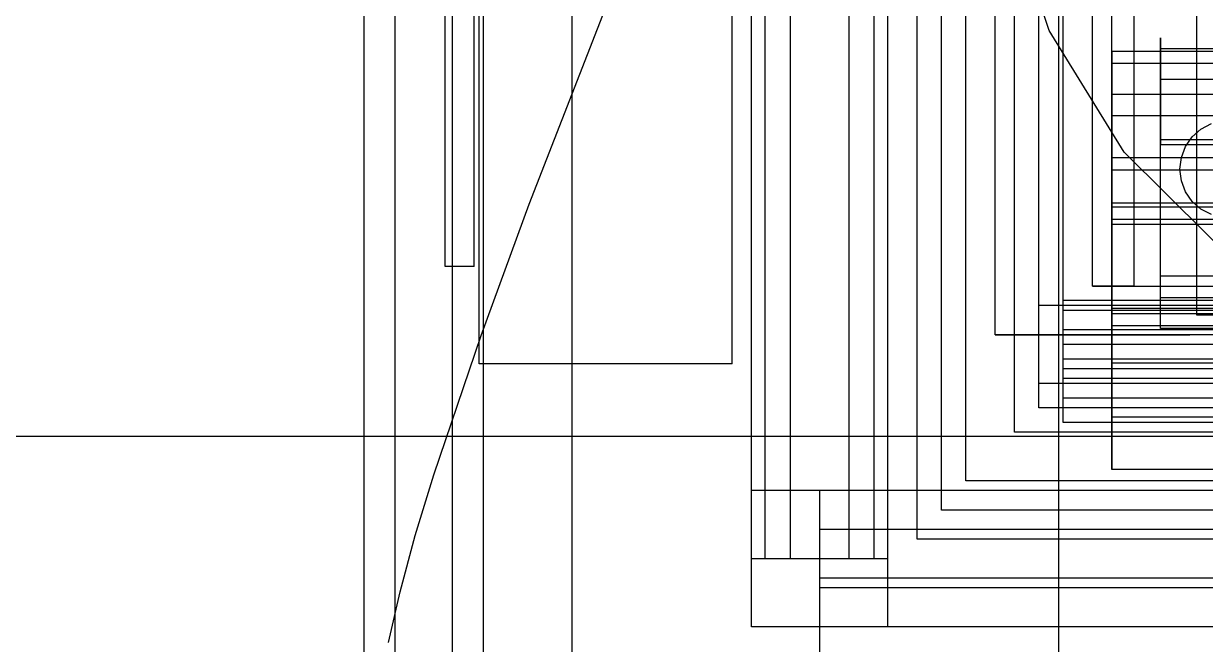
# Model space of a CAD drawing. Header units: millimetres. Extents: x -1355 to 669, y -1138 to 733.
# Drawn here: x -984.89 to -971.54, y 30.13 to 37.14 of the extents above; entities that cross this region are included whole.
import ezdxf

# ---------------------------------------------------------------- set-up
doc = ezdxf.new("R2010")
doc.units = ezdxf.units.MM
doc.layers.add('HIDDEN', color=8, linetype='Continuous')
doc.layers.add('VISIBLE', color=7, linetype='Continuous')

msp = doc.modelspace()

# ---------------------------------------------------------------- linework, layer by layer
at = {"layer": 'HIDDEN'}
for points in [[(-973.198, 29), (-973.198, 93)], [(-973.198, 29), (-973.198, 93)], [(-974.798, 31.32), (-974.798, 56.84)], [(-974.798, 31.32), (-974.798, 56.84)], [(-974.798, 31.32), (-974.798, 56.84)], [(-974.798, 31.32), (-974.798, 56.84)], [(-974.523, 31.65), (-974.523, 56.51)], [(-974.523, 31.65), (-974.523, 56.51)], [(-974.523, 31.65), (-974.523, 56.51)], [(-974.523, 31.65), (-974.523, 56.51)], [(-976.668, 31.1), (-976.668, 56.4)], [(-976.668, 31.1), (-976.668, 56.4)], [(-976.668, 31.1), (-976.668, 56.4)], [(-976.668, 31.1), (-976.668, 56.4)], [(-976.514, 31.1), (-976.514, 56.4)], [(-976.514, 31.1), (-976.514, 56.4)], [(-976.514, 31.1), (-976.514, 56.4)], [(-976.514, 31.1), (-976.514, 56.4)], [(-976.514, 31.1), (-976.514, 56.4)], [(-976.514, 31.1), (-976.514, 56.4)], [(-976.514, 31.1), (-976.514, 56.4)], [(-976.514, 31.1), (-976.514, 56.4)], [(-976.514, 31.1), (-976.514, 56.4)], [(-976.514, 31.1), (-976.514, 56.4)], [(-976.514, 31.1), (-976.514, 56.4)], [(-976.514, 31.1), (-976.514, 56.4)], [(-976.514, 31.1), (-976.514, 56.4)], [(-976.514, 31.1), (-976.514, 56.4)], [(-976.514, 31.1), (-976.514, 56.4)], [(-976.514, 31.1), (-976.514, 56.4)], [(-976.514, 31.1), (-976.514, 56.4)], [(-976.514, 31.1), (-976.514, 56.4)], [(-976.514, 31.1), (-976.514, 56.4)], [(-976.514, 31.1), (-976.514, 56.4)], [(-976.228, 31.1), (-976.228, 56.4)], [(-976.228, 31.1), (-976.228, 56.4)], [(-975.568, 31.1), (-975.568, 56.4)], [(-975.568, 31.1), (-975.568, 56.4)], [(-975.282, 31.1), (-975.282, 56.4)], [(-975.282, 31.1), (-975.282, 56.4)], [(-975.282, 31.1), (-975.282, 56.4)], [(-975.282, 31.1), (-975.282, 56.4)], [(-975.282, 31.1), (-975.282, 56.4)], [(-975.282, 31.1), (-975.282, 56.4)], [(-975.282, 31.1), (-975.282, 56.4)], [(-975.282, 31.1), (-975.282, 56.4)], [(-975.282, 31.1), (-975.282, 56.4)], [(-975.282, 31.1), (-975.282, 56.4)], [(-975.282, 31.1), (-975.282, 56.4)], [(-975.282, 31.1), (-975.282, 56.4)], [(-975.282, 31.1), (-975.282, 56.4)], [(-975.282, 31.1), (-975.282, 56.4)], [(-975.282, 31.1), (-975.282, 56.4)], [(-975.282, 31.1), (-975.282, 56.4)], [(-975.282, 31.1), (-975.282, 56.4)], [(-975.282, 31.1), (-975.282, 56.4)], [(-975.282, 31.1), (-975.282, 56.4)], [(-975.282, 31.1), (-975.282, 56.4)], [(-975.128, 31.1), (-975.128, 56.4)], [(-975.128, 31.1), (-975.128, 56.4)], [(-975.128, 31.1), (-975.128, 56.4)], [(-975.128, 31.1), (-975.128, 56.4)], [(-979.698, 3.61), (-979.698, 56.18)], [(-979.698, 3.61), (-979.698, 56.18)], [(-979.698, 4.05), (-979.698, 56.18)], [(-979.698, 4.05), (-979.698, 56.18)], [(-979.698, 4.49), (-979.698, 56.18)], [(-979.698, 4.49), (-979.698, 56.18)], [(-979.698, 5.59), (-979.698, 56.18)], [(-979.698, 5.59), (-979.698, 56.18)], [(-978.698, 3.61), (-978.698, 56.18)], [(-978.698, 3.61), (-978.698, 56.18)], [(-978.698, 4.05), (-978.698, 56.18)], [(-978.698, 4.05), (-978.698, 56.18)], [(-978.698, 4.49), (-978.698, 56.18)], [(-978.698, 4.49), (-978.698, 56.18)], [(-978.698, 5.59), (-978.698, 56.18)], [(-978.698, 5.59), (-978.698, 56.18)], [(-974.248, 31.98), (-974.248, 56.18)], [(-974.248, 31.98), (-974.248, 56.18)], [(-974.248, 31.98), (-974.248, 56.18)], [(-974.248, 31.98), (-974.248, 56.18)], [(-980.048, 4.11), (-980.048, 55.68)], [(-980.048, 4.11), (-980.048, 55.68)], [(-980.048, 4.11), (-980.048, 55.68)], [(-980.048, 4.11), (-980.048, 55.68)], [(-980.048, 4.11), (-980.048, 55.68)], [(-980.048, 4.11), (-980.048, 55.68)], [(-980.048, 4.55), (-980.048, 55.68)], [(-980.048, 4.55), (-980.048, 55.68)], [(-980.048, 4.55), (-980.048, 55.68)], [(-980.048, 4.55), (-980.048, 55.68)], [(-980.048, 4.55), (-980.048, 55.68)], [(-980.048, 4.55), (-980.048, 55.68)], [(-980.048, 4.99), (-980.048, 55.68)], [(-980.048, 4.99), (-980.048, 55.68)], [(-980.048, 4.99), (-980.048, 55.68)], [(-980.048, 4.99), (-980.048, 55.68)], [(-980.048, 4.99), (-980.048, 55.68)], [(-980.048, 4.99), (-980.048, 55.68)], [(-980.048, 6.09), (-980.048, 55.68)], [(-980.048, 6.09), (-980.048, 55.68)], [(-980.048, 6.09), (-980.048, 55.68)], [(-980.048, 6.09), (-980.048, 55.68)], [(-980.048, 6.09), (-980.048, 55.68)], [(-980.048, 6.09), (-980.048, 55.68)], [(-979.698, 4.11), (-979.698, 55.68)], [(-979.698, 4.11), (-979.698, 55.68)], [(-979.698, 4.11), (-979.698, 55.68)], [(-979.698, 4.11), (-979.698, 55.68)], [(-979.698, 4.11), (-979.698, 55.68)], [(-979.698, 4.11), (-979.698, 55.68)], [(-979.698, 4.55), (-979.698, 55.68)], [(-979.698, 4.55), (-979.698, 55.68)], [(-979.698, 4.55), (-979.698, 55.68)], [(-979.698, 4.55), (-979.698, 55.68)], [(-979.698, 4.55), (-979.698, 55.68)], [(-979.698, 4.55), (-979.698, 55.68)], [(-979.698, 4.99), (-979.698, 55.68)], [(-979.698, 4.99), (-979.698, 55.68)], [(-979.698, 4.99), (-979.698, 55.68)], [(-979.698, 4.99), (-979.698, 55.68)], [(-979.698, 4.99), (-979.698, 55.68)], [(-979.698, 4.99), (-979.698, 55.68)], [(-979.698, 6.09), (-979.698, 55.68)], [(-979.698, 6.09), (-979.698, 55.68)], [(-979.698, 6.09), (-979.698, 55.68)], [(-979.698, 6.09), (-979.698, 55.68)], [(-979.698, 6.09), (-979.698, 55.68)], [(-979.698, 6.09), (-979.698, 55.68)], [(-973.698, 32.53), (-973.698, 55.63)], [(-973.698, 32.53), (-973.698, 55.63)], [(-973.698, 32.53), (-973.698, 55.63)], [(-973.698, 32.53), (-973.698, 55.63)], [(-973.698, 32.53), (-973.698, 55.63)], [(-973.698, 32.53), (-973.698, 55.63)], [(-973.423, 32.805), (-973.423, 55.355)], [(-973.423, 32.805), (-973.423, 55.355)], [(-973.423, 32.805), (-973.423, 55.355)], [(-973.423, 32.805), (-973.423, 55.355)], [(-973.423, 32.805), (-973.423, 55.355)], [(-973.423, 32.805), (-973.423, 55.355)], [(-973.423, 32.805), (-973.423, 55.355)], [(-973.423, 32.805), (-973.423, 55.355)], [(-973.148, 33.08), (-973.148, 55.08)], [(-973.148, 33.08), (-973.148, 55.08)], [(-973.148, 33.08), (-973.148, 55.08)], [(-973.148, 33.08), (-973.148, 55.08)], [(-973.148, 33.355), (-973.148, 54.805)], [(-973.148, 33.355), (-973.148, 54.805)], [(-973.148, 33.355), (-973.148, 54.805)], [(-973.148, 33.355), (-973.148, 54.805)], [(-973.148, 33.355), (-973.148, 54.805)], [(-973.148, 33.355), (-973.148, 54.805)], [(-973.918, 33.63), (-973.918, 54.53)], [(-973.918, 33.63), (-973.918, 54.53)], [(-973.918, 33.63), (-973.918, 54.53)], [(-971.636, 33.85), (-971.636, 54.31)], [(-971.636, 33.85), (-971.636, 54.31)], [(-979.748, 33.3), (-979.748, 54.2)], [(-979.748, 33.3), (-979.748, 54.2)], [(-976.888, 33.3), (-976.888, 54.2)], [(-976.888, 33.3), (-976.888, 54.2)], [(-972.815, 34.18), (-972.815, 53.98)], [(-972.346, 34.18), (-972.346, 53.98)], [(-980.133, 34.4), (-980.133, 53.1)], [(-980.133, 34.4), (-980.133, 53.1)], [(-979.803, 34.4), (-979.803, 53.1)], [(-979.803, 34.4), (-979.803, 53.1)], [(-980.698, 5.37), (-980.698, 52.88)], [(-980.698, 5.37), (-980.698, 52.88)], [(-979.698, 5.37), (-979.698, 52.88)], [(-979.698, 5.37), (-979.698, 52.88)], [(-981.048, 5.87), (-981.048, 52.38)], [(-981.048, 5.87), (-981.048, 52.38)], [(-981.048, 5.87), (-981.048, 52.38)], [(-981.048, 5.87), (-981.048, 52.38)], [(-981.048, 5.87), (-981.048, 52.38)], [(-981.048, 5.87), (-981.048, 52.38)], [(-980.698, 5.87), (-980.698, 52.38)], [(-980.698, 5.87), (-980.698, 52.38)], [(-980.698, 5.87), (-980.698, 52.38)], [(-980.698, 5.87), (-980.698, 52.38)], [(-980.698, 5.87), (-980.698, 52.38)], [(-980.698, 5.87), (-980.698, 52.38)], [(-979.698, 4.71), (-979.698, 46.83)], [(-979.698, 4.71), (-979.698, 46.83)], [(-979.698, 5.15), (-979.698, 46.83)], [(-979.698, 5.15), (-979.698, 46.83)], [(-978.698, 4.71), (-978.698, 46.83)], [(-978.698, 4.71), (-978.698, 46.83)], [(-978.698, 5.15), (-978.698, 46.83)], [(-978.698, 5.15), (-978.698, 46.83)], [(-980.048, 5.21), (-980.048, 46.33)], [(-980.048, 5.21), (-980.048, 46.33)], [(-980.048, 5.21), (-980.048, 46.33)], [(-980.048, 5.21), (-980.048, 46.33)], [(-980.048, 5.21), (-980.048, 46.33)], [(-980.048, 5.21), (-980.048, 46.33)], [(-980.048, 5.65), (-980.048, 46.33)], [(-980.048, 5.65), (-980.048, 46.33)], [(-980.048, 5.65), (-980.048, 46.33)], [(-980.048, 5.65), (-980.048, 46.33)], [(-980.048, 5.65), (-980.048, 46.33)], [(-980.048, 5.65), (-980.048, 46.33)], [(-979.698, 5.21), (-979.698, 46.33)], [(-979.698, 5.21), (-979.698, 46.33)], [(-979.698, 5.21), (-979.698, 46.33)], [(-979.698, 5.21), (-979.698, 46.33)], [(-979.698, 5.21), (-979.698, 46.33)], [(-979.698, 5.21), (-979.698, 46.33)], [(-979.698, 5.65), (-979.698, 46.33)], [(-979.698, 5.65), (-979.698, 46.33)], [(-979.698, 5.65), (-979.698, 46.33)], [(-979.698, 5.65), (-979.698, 46.33)], [(-979.698, 5.65), (-979.698, 46.33)], [(-979.698, 5.65), (-979.698, 46.33)], [(-979.182, 35.105), (-977.377, 39.734)], [(-972.598, 36.345), (-972.598, 38.523)], [(-972.598, 36.83), (-972.598, 38.453)], [(-972.598, 36.83), (-972.598, 38.453)], [(-972.598, 35.117), (-972.598, 37.295)], [(-972.598, 35.627), (-972.598, 37.25)], [(-972.598, 35.627), (-972.598, 37.25)], [(-972.048, 36.985), (-972.048, 36.967)], [(-972.048, 36.967), (-972.048, 36.985)], [(-972.048, 36.985), (-972.048, 36.967)], [(-972.048, 36.967), (-972.048, 36.985)], [(-972.048, 36.985), (-972.048, 36.967)], [(-972.048, 36.967), (-972.048, 36.985)], [(-972.048, 36.985), (-972.048, 36.967)], [(-972.048, 36.967), (-972.048, 36.985)], [(-972.048, 36.985), (-972.048, 36.967)], [(-972.048, 36.967), (-972.048, 36.985)], [(-972.048, 36.985), (-972.048, 36.967)], [(-972.048, 36.967), (-972.048, 36.985)], [(-972.048, 36.985), (-972.048, 36.967)], [(-972.048, 36.967), (-972.048, 36.985)], [(-972.048, 36.985), (-972.048, 36.967)], [(-972.048, 36.967), (-972.048, 36.985)], [(-972.048, 36.985), (-972.048, 36.967)], [(-972.048, 36.967), (-972.048, 36.985)], [(-972.048, 36.967), (-972.048, 36.916)], [(-972.048, 36.916), (-972.048, 36.967)], [(-972.048, 36.967), (-972.048, 36.916)], [(-972.048, 36.916), (-972.048, 36.967)], [(-972.048, 36.967), (-972.048, 36.916)], [(-972.048, 36.916), (-972.048, 36.967)], [(-972.048, 36.967), (-972.048, 36.916)], [(-972.048, 36.916), (-972.048, 36.967)], [(-972.048, 36.967), (-972.048, 36.916)], [(-972.048, 36.916), (-972.048, 36.967)], [(-972.048, 36.967), (-972.048, 36.916)], [(-972.048, 36.916), (-972.048, 36.967)], [(-972.048, 36.967), (-972.048, 36.916)], [(-972.048, 36.916), (-972.048, 36.967)], [(-972.048, 36.967), (-972.048, 36.916)], [(-972.048, 36.916), (-972.048, 36.967)], [(-972.048, 36.967), (-972.048, 36.916)], [(-972.048, 36.916), (-972.048, 36.967)], [(-972.048, 36.916), (-972.048, 36.833)], [(-972.048, 36.833), (-972.048, 36.916)], [(-972.048, 36.916), (-972.048, 36.833)], [(-972.048, 36.833), (-972.048, 36.916)], [(-972.048, 36.916), (-972.048, 36.833)], [(-972.048, 36.833), (-972.048, 36.916)], [(-972.048, 36.916), (-972.048, 36.833)], [(-972.048, 36.833), (-972.048, 36.916)], [(-972.048, 36.916), (-972.048, 36.833)], [(-972.048, 36.833), (-972.048, 36.916)], [(-972.048, 36.916), (-972.048, 36.833)], [(-972.048, 36.833), (-972.048, 36.916)], [(-972.048, 36.916), (-972.048, 36.833)], [(-972.048, 36.833), (-972.048, 36.916)], [(-972.048, 36.916), (-972.048, 36.833)], [(-972.048, 36.833), (-972.048, 36.916)], [(-972.048, 36.916), (-972.048, 36.833)], [(-972.048, 36.833), (-972.048, 36.916)], [(-972.048, 36.514), (-972.048, 36.859)], [(-942.348, 36.859), (-972.048, 36.859)], [(-972.048, 34.046), (-972.048, 36.859)], [(-972.048, 36.514), (-972.048, 36.859)], [(-942.348, 36.859), (-972.048, 36.859)], [(-972.048, 34.046), (-972.048, 36.859)], [(-972.598, 36.83), (-972.598, 35.627)], [(-941.798, 36.83), (-972.598, 36.83)], [(-972.598, 36.83), (-972.598, 35.627)], [(-941.798, 36.83), (-972.598, 36.83)], [(-972.048, 36.833), (-972.048, 36.724)], [(-972.048, 36.724), (-972.048, 36.833)], [(-972.048, 36.833), (-972.048, 36.724)], [(-972.048, 36.724), (-972.048, 36.833)], [(-972.048, 36.833), (-972.048, 36.724)], [(-972.048, 36.724), (-972.048, 36.833)], [(-972.048, 36.833), (-972.048, 36.724)], [(-972.048, 36.724), (-972.048, 36.833)], [(-972.048, 36.833), (-972.048, 36.724)], [(-972.048, 36.724), (-972.048, 36.833)], [(-972.048, 36.833), (-972.048, 36.724)], [(-972.048, 36.724), (-972.048, 36.833)], [(-972.048, 36.833), (-972.048, 36.724)], [(-972.048, 36.724), (-972.048, 36.833)], [(-972.048, 36.833), (-972.048, 36.724)], [(-972.048, 36.724), (-972.048, 36.833)], [(-972.048, 36.833), (-972.048, 36.724)], [(-972.048, 36.724), (-972.048, 36.833)], [(-972.048, 36.724), (-972.048, 36.595)], [(-972.048, 36.595), (-972.048, 36.724)], [(-972.048, 36.724), (-972.048, 36.595)], [(-972.048, 36.595), (-972.048, 36.724)], [(-972.048, 36.724), (-972.048, 36.595)], [(-972.048, 36.595), (-972.048, 36.724)], [(-972.048, 36.724), (-972.048, 36.595)], [(-972.048, 36.595), (-972.048, 36.724)], [(-972.048, 36.724), (-972.048, 36.595)], [(-972.048, 36.595), (-972.048, 36.724)], [(-972.048, 36.724), (-972.048, 36.595)], [(-972.048, 36.595), (-972.048, 36.724)], [(-972.048, 36.724), (-972.048, 36.595)], [(-972.048, 36.595), (-972.048, 36.724)], [(-972.048, 36.724), (-972.048, 36.595)], [(-972.048, 36.595), (-972.048, 36.724)], [(-972.048, 36.724), (-972.048, 36.595)], [(-972.048, 36.595), (-972.048, 36.724)], [(-972.598, 35.49), (-972.598, 36.693)], [(-941.798, 36.693), (-972.598, 36.693)], [(-972.598, 35.07), (-972.598, 36.693)], [(-972.598, 35.49), (-972.598, 36.693)], [(-941.798, 36.693), (-972.598, 36.693)], [(-972.598, 35.07), (-972.598, 36.693)], [(-972.048, 36.595), (-972.048, 36.453)], [(-972.048, 36.453), (-972.048, 36.595)], [(-972.048, 36.595), (-972.048, 36.453)], [(-972.048, 36.453), (-972.048, 36.595)], [(-972.048, 36.595), (-972.048, 36.453)], [(-972.048, 36.453), (-972.048, 36.595)], [(-972.048, 36.595), (-972.048, 36.453)], [(-972.048, 36.453), (-972.048, 36.595)], [(-972.048, 36.595), (-972.048, 36.453)], [(-972.048, 36.453), (-972.048, 36.595)], [(-972.048, 36.595), (-972.048, 36.453)], [(-972.048, 36.453), (-972.048, 36.595)], [(-972.048, 36.595), (-972.048, 36.453)], [(-972.048, 36.453), (-972.048, 36.595)], [(-972.048, 36.595), (-972.048, 36.453)], [(-972.048, 36.453), (-972.048, 36.595)], [(-972.048, 36.595), (-972.048, 36.453)], [(-972.048, 36.453), (-972.048, 36.595)], [(-942.348, 36.514), (-972.048, 36.514)], [(-972.048, 33.701), (-972.048, 36.514)], [(-942.348, 36.514), (-972.048, 36.514)], [(-972.048, 33.701), (-972.048, 36.514)], [(-972.598, 35.117), (-972.598, 36.345)], [(-941.798, 36.345), (-972.598, 36.345)], [(-972.048, 36.453), (-972.048, 36.307)], [(-972.048, 36.307), (-972.048, 36.453)], [(-972.048, 36.453), (-972.048, 36.307)], [(-972.048, 36.307), (-972.048, 36.453)], [(-972.048, 36.453), (-972.048, 36.307)], [(-972.048, 36.307), (-972.048, 36.453)], [(-972.048, 36.453), (-972.048, 36.307)], [(-972.048, 36.307), (-972.048, 36.453)], [(-972.048, 36.453), (-972.048, 36.307)], [(-972.048, 36.307), (-972.048, 36.453)], [(-972.048, 36.453), (-972.048, 36.307)], [(-972.048, 36.307), (-972.048, 36.453)], [(-972.048, 36.453), (-972.048, 36.307)], [(-972.048, 36.307), (-972.048, 36.453)], [(-972.048, 36.453), (-972.048, 36.307)], [(-972.048, 36.307), (-972.048, 36.453)], [(-972.048, 36.453), (-972.048, 36.307)], [(-972.048, 36.307), (-972.048, 36.453)], [(-972.048, 36.307), (-972.048, 36.165)], [(-972.048, 36.165), (-972.048, 36.307)], [(-972.048, 36.307), (-972.048, 36.165)], [(-972.048, 36.165), (-972.048, 36.307)], [(-972.048, 36.307), (-972.048, 36.165)], [(-972.048, 36.165), (-972.048, 36.307)], [(-972.048, 36.307), (-972.048, 36.165)], [(-972.048, 36.165), (-972.048, 36.307)], [(-972.048, 36.307), (-972.048, 36.165)], [(-972.048, 36.165), (-972.048, 36.307)], [(-972.048, 36.307), (-972.048, 36.165)], [(-972.048, 36.165), (-972.048, 36.307)], [(-972.048, 36.307), (-972.048, 36.165)], [(-972.048, 36.165), (-972.048, 36.307)], [(-972.048, 36.307), (-972.048, 36.165)], [(-972.048, 36.165), (-972.048, 36.307)], [(-972.048, 36.307), (-972.048, 36.165)], [(-972.048, 36.165), (-972.048, 36.307)], [(-972.598, 36.103), (-972.598, 34.875)], [(-941.798, 36.103), (-972.598, 36.103)], [(-972.598, 33.925), (-972.598, 36.103)], [(-972.048, 36.165), (-972.048, 36.036)], [(-972.048, 36.036), (-972.048, 36.165)], [(-972.048, 36.165), (-972.048, 36.036)], [(-972.048, 36.036), (-972.048, 36.165)], [(-972.048, 36.165), (-972.048, 36.036)], [(-972.048, 36.036), (-972.048, 36.165)], [(-972.048, 36.165), (-972.048, 36.036)], [(-972.048, 36.036), (-972.048, 36.165)], [(-972.048, 36.165), (-972.048, 36.036)], [(-972.048, 36.036), (-972.048, 36.165)], [(-972.048, 36.165), (-972.048, 36.036)], [(-972.048, 36.036), (-972.048, 36.165)], [(-972.048, 36.165), (-972.048, 36.036)], [(-972.048, 36.036), (-972.048, 36.165)], [(-972.048, 36.165), (-972.048, 36.036)], [(-972.048, 36.036), (-972.048, 36.165)], [(-972.048, 36.165), (-972.048, 36.036)], [(-972.048, 36.036), (-972.048, 36.165)], [(-972.048, 36.036), (-972.048, 35.927)], [(-972.048, 35.927), (-972.048, 36.036)], [(-972.048, 36.036), (-972.048, 35.927)], [(-972.048, 35.927), (-972.048, 36.036)], [(-972.048, 36.036), (-972.048, 35.927)], [(-972.048, 35.927), (-972.048, 36.036)], [(-972.048, 36.036), (-972.048, 35.927)], [(-972.048, 35.927), (-972.048, 36.036)], [(-972.048, 36.036), (-972.048, 35.927)], [(-972.048, 35.927), (-972.048, 36.036)], [(-972.048, 36.036), (-972.048, 35.927)], [(-972.048, 35.927), (-972.048, 36.036)], [(-972.048, 36.036), (-972.048, 35.927)], [(-972.048, 35.927), (-972.048, 36.036)], [(-972.048, 36.036), (-972.048, 35.927)], [(-972.048, 35.927), (-972.048, 36.036)], [(-972.048, 36.036), (-972.048, 35.927)], [(-972.048, 35.927), (-972.048, 36.036)], [(-972.048, 35.927), (-972.048, 35.844)], [(-972.048, 35.844), (-972.048, 35.927)], [(-972.048, 35.927), (-972.048, 35.844)], [(-972.048, 35.844), (-972.048, 35.927)], [(-972.048, 35.927), (-972.048, 35.844)], [(-972.048, 35.844), (-972.048, 35.927)], [(-972.048, 35.927), (-972.048, 35.844)], [(-972.048, 35.844), (-972.048, 35.927)], [(-972.048, 35.927), (-972.048, 35.844)], [(-972.048, 35.844), (-972.048, 35.927)], [(-972.048, 35.927), (-972.048, 35.844)], [(-972.048, 35.844), (-972.048, 35.927)], [(-972.048, 35.927), (-972.048, 35.844)], [(-972.048, 35.844), (-972.048, 35.927)], [(-972.048, 35.927), (-972.048, 35.844)], [(-972.048, 35.844), (-972.048, 35.927)], [(-972.048, 35.927), (-972.048, 35.844)], [(-972.048, 35.844), (-972.048, 35.927)], [(-971.69, 35.865), (-971.591, 35.953)], [(-971.69, 35.865), (-971.591, 35.953)], [(-971.591, 35.953), (-971.473, 36.014)], [(-971.591, 35.953), (-971.473, 36.014)], [(-972.048, 35.844), (-972.048, 35.793)], [(-972.048, 35.793), (-972.048, 35.844)], [(-972.048, 35.844), (-972.048, 35.793)], [(-972.048, 35.793), (-972.048, 35.844)], [(-972.048, 35.844), (-972.048, 35.793)], [(-972.048, 35.793), (-972.048, 35.844)], [(-972.048, 35.844), (-972.048, 35.793)], [(-972.048, 35.793), (-972.048, 35.844)], [(-972.048, 35.844), (-972.048, 35.793)], [(-972.048, 35.793), (-972.048, 35.844)], [(-972.048, 35.844), (-972.048, 35.793)], [(-972.048, 35.793), (-972.048, 35.844)], [(-972.048, 35.844), (-972.048, 35.793)], [(-972.048, 35.793), (-972.048, 35.844)], [(-972.048, 35.844), (-972.048, 35.793)], [(-972.048, 35.793), (-972.048, 35.844)], [(-972.048, 35.844), (-972.048, 35.793)], [(-972.048, 35.793), (-972.048, 35.844)], [(-942.348, 35.83), (-972.048, 35.83)], [(-972.048, 34.29), (-972.048, 35.83)], [(-942.348, 35.83), (-972.048, 35.83)], [(-972.048, 34.29), (-972.048, 35.83)], [(-972.048, 35.793), (-972.048, 35.775)], [(-972.048, 35.775), (-972.048, 35.793)], [(-972.048, 35.793), (-972.048, 35.775)], [(-972.048, 35.775), (-972.048, 35.793)], [(-972.048, 35.793), (-972.048, 35.775)], [(-972.048, 35.775), (-972.048, 35.793)], [(-972.048, 35.793), (-972.048, 35.775)], [(-972.048, 35.775), (-972.048, 35.793)], [(-972.048, 35.793), (-972.048, 35.775)], [(-972.048, 35.775), (-972.048, 35.793)], [(-972.048, 35.793), (-972.048, 35.775)], [(-972.048, 35.775), (-972.048, 35.793)], [(-972.048, 35.793), (-972.048, 35.775)], [(-972.048, 35.775), (-972.048, 35.793)], [(-972.048, 35.793), (-972.048, 35.775)], [(-972.048, 35.775), (-972.048, 35.793)], [(-972.048, 35.793), (-972.048, 35.775)], [(-972.048, 35.775), (-972.048, 35.793)], [(-971.765, 35.756), (-971.69, 35.865)], [(-971.765, 35.756), (-971.69, 35.865)], [(-942.348, 35.775), (-972.048, 35.775)], [(-942.348, 35.775), (-972.048, 35.775)], [(-942.348, 35.775), (-972.048, 35.775)], [(-942.348, 35.775), (-972.048, 35.775)], [(-942.348, 35.775), (-972.048, 35.775)], [(-942.348, 35.775), (-972.048, 35.775)], [(-942.348, 35.775), (-972.048, 35.775)], [(-942.348, 35.775), (-972.048, 35.775)], [(-942.348, 35.775), (-972.048, 35.775)], [(-971.812, 35.632), (-971.765, 35.756)], [(-971.812, 35.632), (-971.765, 35.756)], [(-941.798, 35.627), (-972.598, 35.627)], [(-941.798, 35.627), (-972.598, 35.627)], [(-971.828, 35.5), (-971.812, 35.632)], [(-971.828, 35.5), (-971.812, 35.632)], [(-941.798, 35.49), (-972.598, 35.49)], [(-972.598, 33.867), (-972.598, 35.49)], [(-941.798, 35.49), (-972.598, 35.49)], [(-972.598, 33.867), (-972.598, 35.49)], [(-971.812, 35.368), (-971.828, 35.5)], [(-971.812, 35.368), (-971.828, 35.5)], [(-971.765, 35.244), (-971.812, 35.368)], [(-971.765, 35.244), (-971.812, 35.368)], [(-971.69, 35.135), (-971.765, 35.244)], [(-971.69, 35.135), (-971.765, 35.244)], [(-971.591, 35.047), (-971.69, 35.135)], [(-971.591, 35.047), (-971.69, 35.135)], [(-979.725, 33.622), (-979.182, 35.105)], [(-941.798, 35.117), (-972.598, 35.117)], [(-972.598, 33.867), (-972.598, 35.07)], [(-941.798, 35.07), (-972.598, 35.07)], [(-972.598, 33.867), (-972.598, 35.07)], [(-941.798, 35.07), (-972.598, 35.07)], [(-971.473, 34.986), (-971.591, 35.047)], [(-971.473, 34.986), (-971.591, 35.047)], [(-972.598, 34.933), (-972.598, 33.73)], [(-941.798, 34.933), (-972.598, 34.933)], [(-972.598, 33.31), (-972.598, 34.933)], [(-972.598, 34.933), (-972.598, 33.73)], [(-941.798, 34.933), (-972.598, 34.933)], [(-972.598, 33.31), (-972.598, 34.933)], [(-941.798, 34.875), (-972.598, 34.875)], [(-972.598, 32.697), (-972.598, 34.875)], [(-979.803, 34.4), (-980.133, 34.4)], [(-979.803, 34.4), (-980.133, 34.4)], [(-942.348, 34.29), (-972.048, 34.29)], [(-942.348, 34.29), (-972.048, 34.29)], [(-972.815, 34.18), (-971.09, 34.18)], [(-972.346, 34.18), (-972.815, 34.18)], [(-972.346, 34.18), (-970.622, 34.18)], [(-940.973, 33.96), (-973.423, 33.96)], [(-973.423, 33.08), (-973.423, 33.96)], [(-940.973, 33.96), (-973.423, 33.96)], [(-973.423, 33.08), (-973.423, 33.96)], [(-941.248, 34.015), (-973.148, 34.015)], [(-973.148, 33.245), (-973.148, 34.015)], [(-941.248, 34.015), (-973.148, 34.015)], [(-973.148, 33.245), (-973.148, 34.015)], [(-972.598, 33.925), (-972.598, 32.697)], [(-941.798, 33.925), (-972.598, 33.925)], [(-972.048, 33.701), (-972.048, 34.046)], [(-942.348, 34.046), (-972.048, 34.046)], [(-972.048, 33.701), (-972.048, 34.046)], [(-942.348, 34.046), (-972.048, 34.046)], [(-941.248, 33.905), (-973.148, 33.905)], [(-973.148, 33.135), (-973.148, 33.905)], [(-941.248, 33.905), (-973.148, 33.905)], [(-973.148, 33.135), (-973.148, 33.905)], [(-941.798, 33.867), (-972.598, 33.867)], [(-941.798, 33.867), (-972.598, 33.867)], [(-971.361, 33.85), (-971.636, 33.85)], [(-971.361, 33.85), (-971.636, 33.85)], [(-941.248, 33.685), (-973.148, 33.685)], [(-973.148, 32.915), (-973.148, 33.685)], [(-941.248, 33.685), (-973.148, 33.685)], [(-973.148, 32.915), (-973.148, 33.685)], [(-941.798, 33.73), (-972.598, 33.73)], [(-972.598, 32.107), (-972.598, 33.73)], [(-941.798, 33.73), (-972.598, 33.73)], [(-972.598, 32.107), (-972.598, 33.73)], [(-942.348, 33.701), (-972.048, 33.701)], [(-942.348, 33.701), (-972.048, 33.701)], [(-980.26, 32.047), (-979.725, 33.622)], [(-973.886, 33.63), (-973.918, 33.63)], [(-973.918, 33.63), (-973.886, 33.63)], [(-973.886, 33.63), (-973.918, 33.63)], [(-973.918, 33.63), (-973.886, 33.63)], [(-973.886, 33.63), (-973.918, 33.63)], [(-973.918, 33.63), (-973.886, 33.63)], [(-973.792, 33.63), (-973.886, 33.63)], [(-973.886, 33.63), (-973.792, 33.63)], [(-973.792, 33.63), (-973.886, 33.63)], [(-973.886, 33.63), (-973.792, 33.63)], [(-973.792, 33.63), (-973.886, 33.63)], [(-973.886, 33.63), (-973.792, 33.63)], [(-973.642, 33.63), (-973.792, 33.63)], [(-973.792, 33.63), (-973.642, 33.63)], [(-973.642, 33.63), (-973.792, 33.63)], [(-973.792, 33.63), (-973.642, 33.63)], [(-973.642, 33.63), (-973.792, 33.63)], [(-973.792, 33.63), (-973.642, 33.63)], [(-973.443, 33.63), (-973.642, 33.63)], [(-973.642, 33.63), (-973.443, 33.63)], [(-973.443, 33.63), (-973.642, 33.63)], [(-973.642, 33.63), (-973.443, 33.63)], [(-973.443, 33.63), (-973.642, 33.63)], [(-973.642, 33.63), (-973.443, 33.63)], [(-973.208, 33.63), (-973.443, 33.63)], [(-973.443, 33.63), (-973.208, 33.63)], [(-973.208, 33.63), (-973.443, 33.63)], [(-973.443, 33.63), (-973.208, 33.63)], [(-973.208, 33.63), (-973.443, 33.63)], [(-973.443, 33.63), (-973.208, 33.63)], [(-972.951, 33.63), (-973.208, 33.63)], [(-973.208, 33.63), (-972.951, 33.63)], [(-972.951, 33.63), (-973.208, 33.63)], [(-973.208, 33.63), (-972.951, 33.63)], [(-972.951, 33.63), (-973.208, 33.63)], [(-973.208, 33.63), (-972.951, 33.63)], [(-941.248, 33.52), (-973.148, 33.52)], [(-973.148, 32.64), (-973.148, 33.52)], [(-941.248, 33.52), (-973.148, 33.52)], [(-973.148, 32.64), (-973.148, 33.52)], [(-941.248, 33.52), (-973.148, 33.52)], [(-973.148, 32.64), (-973.148, 33.52)], [(-941.248, 33.52), (-973.148, 33.52)], [(-973.148, 32.64), (-973.148, 33.52)], [(-941.248, 33.52), (-973.148, 33.52)], [(-973.148, 32.64), (-973.148, 33.52)], [(-941.248, 33.52), (-973.148, 33.52)], [(-973.148, 32.64), (-973.148, 33.52)], [(-972.686, 33.63), (-972.951, 33.63)], [(-972.951, 33.63), (-972.686, 33.63)], [(-972.686, 33.63), (-972.951, 33.63)], [(-972.951, 33.63), (-972.686, 33.63)], [(-972.686, 33.63), (-972.951, 33.63)], [(-972.951, 33.63), (-972.686, 33.63)], [(-972.428, 33.63), (-972.686, 33.63)], [(-972.686, 33.63), (-972.428, 33.63)], [(-972.428, 33.63), (-972.686, 33.63)], [(-972.686, 33.63), (-972.428, 33.63)], [(-972.428, 33.63), (-972.686, 33.63)], [(-972.686, 33.63), (-972.428, 33.63)], [(-941.798, 33.63), (-972.598, 33.63)], [(-972.598, 32.53), (-972.598, 33.63)], [(-941.798, 33.63), (-972.598, 33.63)], [(-972.598, 32.53), (-972.598, 33.63)], [(-941.798, 33.63), (-972.598, 33.63)], [(-972.598, 32.53), (-972.598, 33.63)], [(-941.798, 33.63), (-972.598, 33.63)], [(-972.598, 32.53), (-972.598, 33.63)], [(-972.194, 33.63), (-972.428, 33.63)], [(-972.428, 33.63), (-972.194, 33.63)], [(-972.194, 33.63), (-972.428, 33.63)], [(-972.428, 33.63), (-972.194, 33.63)], [(-972.194, 33.63), (-972.428, 33.63)], [(-972.428, 33.63), (-972.194, 33.63)], [(-971.995, 33.63), (-972.194, 33.63)], [(-972.194, 33.63), (-971.995, 33.63)], [(-971.995, 33.63), (-972.194, 33.63)], [(-972.194, 33.63), (-971.995, 33.63)], [(-971.995, 33.63), (-972.194, 33.63)], [(-972.194, 33.63), (-971.995, 33.63)], [(-971.844, 33.63), (-971.995, 33.63)], [(-971.995, 33.63), (-971.844, 33.63)], [(-971.844, 33.63), (-971.995, 33.63)], [(-971.995, 33.63), (-971.844, 33.63)], [(-971.844, 33.63), (-971.995, 33.63)], [(-971.995, 33.63), (-971.844, 33.63)], [(-971.75, 33.63), (-971.844, 33.63)], [(-971.844, 33.63), (-971.75, 33.63)], [(-971.75, 33.63), (-971.844, 33.63)], [(-971.844, 33.63), (-971.75, 33.63)], [(-971.75, 33.63), (-971.844, 33.63)], [(-971.844, 33.63), (-971.75, 33.63)], [(-971.718, 33.63), (-971.75, 33.63)], [(-971.75, 33.63), (-971.718, 33.63)], [(-971.718, 33.63), (-971.75, 33.63)], [(-971.75, 33.63), (-971.718, 33.63)], [(-971.718, 33.63), (-971.75, 33.63)], [(-971.75, 33.63), (-971.718, 33.63)], [(-976.888, 33.3), (-979.748, 33.3)], [(-976.888, 33.3), (-979.748, 33.3)], [(-941.248, 33.355), (-973.148, 33.355)], [(-941.248, 33.355), (-973.148, 33.355)], [(-941.248, 33.355), (-973.148, 33.355)], [(-941.248, 33.355), (-973.148, 33.355)], [(-941.248, 33.355), (-973.148, 33.355)], [(-941.248, 33.355), (-973.148, 33.355)], [(-972.598, 33.31), (-972.598, 32.107)], [(-941.798, 33.31), (-972.598, 33.31)], [(-972.598, 33.31), (-972.598, 32.107)], [(-941.798, 33.31), (-972.598, 33.31)], [(-941.248, 33.245), (-973.148, 33.245)], [(-941.248, 33.245), (-973.148, 33.245)], [(-941.248, 33.135), (-973.148, 33.135)], [(-941.248, 33.135), (-973.148, 33.135)], [(-940.973, 33.08), (-973.423, 33.08)], [(-940.973, 33.08), (-973.423, 33.08)], [(-941.248, 33.08), (-973.148, 33.08)], [(-941.248, 33.08), (-973.148, 33.08)], [(-941.248, 33.08), (-973.148, 33.08)], [(-941.248, 33.08), (-973.148, 33.08)], [(-941.248, 32.915), (-973.148, 32.915)], [(-941.248, 32.915), (-973.148, 32.915)], [(-940.973, 32.805), (-973.423, 32.805)], [(-940.973, 32.805), (-973.423, 32.805)], [(-940.973, 32.805), (-973.423, 32.805)], [(-940.973, 32.805), (-973.423, 32.805)], [(-940.973, 32.805), (-973.423, 32.805)], [(-940.973, 32.805), (-973.423, 32.805)], [(-940.973, 32.805), (-973.423, 32.805)], [(-940.973, 32.805), (-973.423, 32.805)], [(-941.248, 32.64), (-973.148, 32.64)], [(-941.248, 32.64), (-973.148, 32.64)], [(-941.248, 32.64), (-973.148, 32.64)], [(-941.248, 32.64), (-973.148, 32.64)], [(-941.248, 32.64), (-973.148, 32.64)], [(-941.248, 32.64), (-973.148, 32.64)], [(-941.798, 32.697), (-972.598, 32.697)], [(-940.698, 32.48), (-1027.698, 32.48)], [(-940.698, 32.48), (-1027.698, 32.48)], [(-940.698, 32.53), (-973.698, 32.53)], [(-940.698, 32.53), (-973.698, 32.53)], [(-940.698, 32.53), (-973.698, 32.53)], [(-940.698, 32.53), (-973.698, 32.53)], [(-940.698, 32.53), (-973.698, 32.53)], [(-940.698, 32.53), (-973.698, 32.53)], [(-941.798, 32.53), (-972.598, 32.53)], [(-941.798, 32.53), (-972.598, 32.53)], [(-941.798, 32.53), (-972.598, 32.53)], [(-941.798, 32.53), (-972.598, 32.53)], [(-941.798, 32.107), (-972.598, 32.107)], [(-941.798, 32.107), (-972.598, 32.107)], [(-980.469, 31.361), (-980.26, 32.047)], [(-940.148, 31.98), (-974.248, 31.98)], [(-940.148, 31.98), (-974.248, 31.98)], [(-940.148, 31.98), (-974.248, 31.98)], [(-940.148, 31.98), (-974.248, 31.98)], [(-975.128, 31.87), (-976.668, 31.87)], [(-976.668, 30.33), (-976.668, 31.87)], [(-975.128, 31.87), (-976.668, 31.87)], [(-976.668, 30.33), (-976.668, 31.87)], [(-938.498, 31.87), (-975.898, 31.87)], [(-975.898, 30.33), (-975.898, 31.87)], [(-938.498, 31.87), (-975.898, 31.87)], [(-975.898, 30.33), (-975.898, 31.87)], [(-938.498, 31.87), (-975.898, 31.87)], [(-975.898, 30.33), (-975.898, 31.87)], [(-938.498, 31.87), (-975.898, 31.87)], [(-975.898, 30.33), (-975.898, 31.87)], [(-975.128, 30.33), (-975.128, 31.87)], [(-975.128, 30.33), (-975.128, 31.87)], [(-939.873, 31.65), (-974.523, 31.65)], [(-939.873, 31.65), (-974.523, 31.65)], [(-939.873, 31.65), (-974.523, 31.65)], [(-939.873, 31.65), (-974.523, 31.65)], [(-938.498, 31.43), (-975.898, 31.43)], [(-975.898, 30.77), (-975.898, 31.43)], [(-938.498, 31.43), (-975.898, 31.43)], [(-975.898, 30.77), (-975.898, 31.43)], [(-980.64, 30.725), (-980.469, 31.361)], [(-939.598, 31.32), (-974.798, 31.32)], [(-939.598, 31.32), (-974.798, 31.32)], [(-939.598, 31.32), (-974.798, 31.32)], [(-939.598, 31.32), (-974.798, 31.32)], [(-975.128, 31.1), (-976.668, 31.1)], [(-975.128, 31.1), (-976.668, 31.1)], [(-975.128, 31.1), (-976.668, 31.1)], [(-975.128, 31.1), (-976.668, 31.1)], [(-975.282, 31.1), (-976.514, 31.1)], [(-975.282, 31.1), (-976.514, 31.1)], [(-975.282, 31.1), (-976.514, 31.1)], [(-975.282, 31.1), (-976.514, 31.1)], [(-975.282, 31.1), (-976.514, 31.1)], [(-975.282, 31.1), (-976.514, 31.1)], [(-975.282, 31.1), (-976.514, 31.1)], [(-975.282, 31.1), (-976.514, 31.1)], [(-975.282, 31.1), (-976.514, 31.1)], [(-975.282, 31.1), (-976.514, 31.1)], [(-975.282, 31.1), (-976.514, 31.1)], [(-975.282, 31.1), (-976.514, 31.1)], [(-975.282, 31.1), (-976.514, 31.1)], [(-975.282, 31.1), (-976.514, 31.1)], [(-975.282, 31.1), (-976.514, 31.1)], [(-975.282, 31.1), (-976.514, 31.1)], [(-975.282, 31.1), (-976.514, 31.1)], [(-975.282, 31.1), (-976.514, 31.1)], [(-975.282, 31.1), (-976.514, 31.1)], [(-975.282, 31.1), (-976.514, 31.1)], [(-975.568, 31.1), (-976.228, 31.1)], [(-975.568, 31.1), (-976.228, 31.1)], [(-938.498, 30.88), (-975.898, 30.88)], [(-975.898, 27.58), (-975.898, 30.88)], [(-938.498, 30.88), (-975.898, 30.88)], [(-975.898, 27.58), (-975.898, 30.88)], [(-980.77, 30.155), (-980.64, 30.725)], [(-938.498, 30.77), (-975.898, 30.77)], [(-938.498, 30.77), (-975.898, 30.77)], [(-975.128, 30.33), (-976.668, 30.33)], [(-975.128, 30.33), (-976.668, 30.33)], [(-938.498, 30.33), (-975.898, 30.33)], [(-938.498, 30.33), (-975.898, 30.33)], [(-938.498, 30.33), (-975.898, 30.33)], [(-938.498, 30.33), (-975.898, 30.33)]]:
    msp.add_lwpolyline(points, dxfattribs=at)
at = {"layer": 'VISIBLE'}
for points in [[(-973.306, 37.066), (-973.721, 38.319)], [(-972.458, 35.693), (-973.306, 37.066)], [(-971.044, 34.287), (-972.458, 35.693)]]:
    msp.add_lwpolyline(points, dxfattribs=at)

doc.saveas('drawing.dxf')
